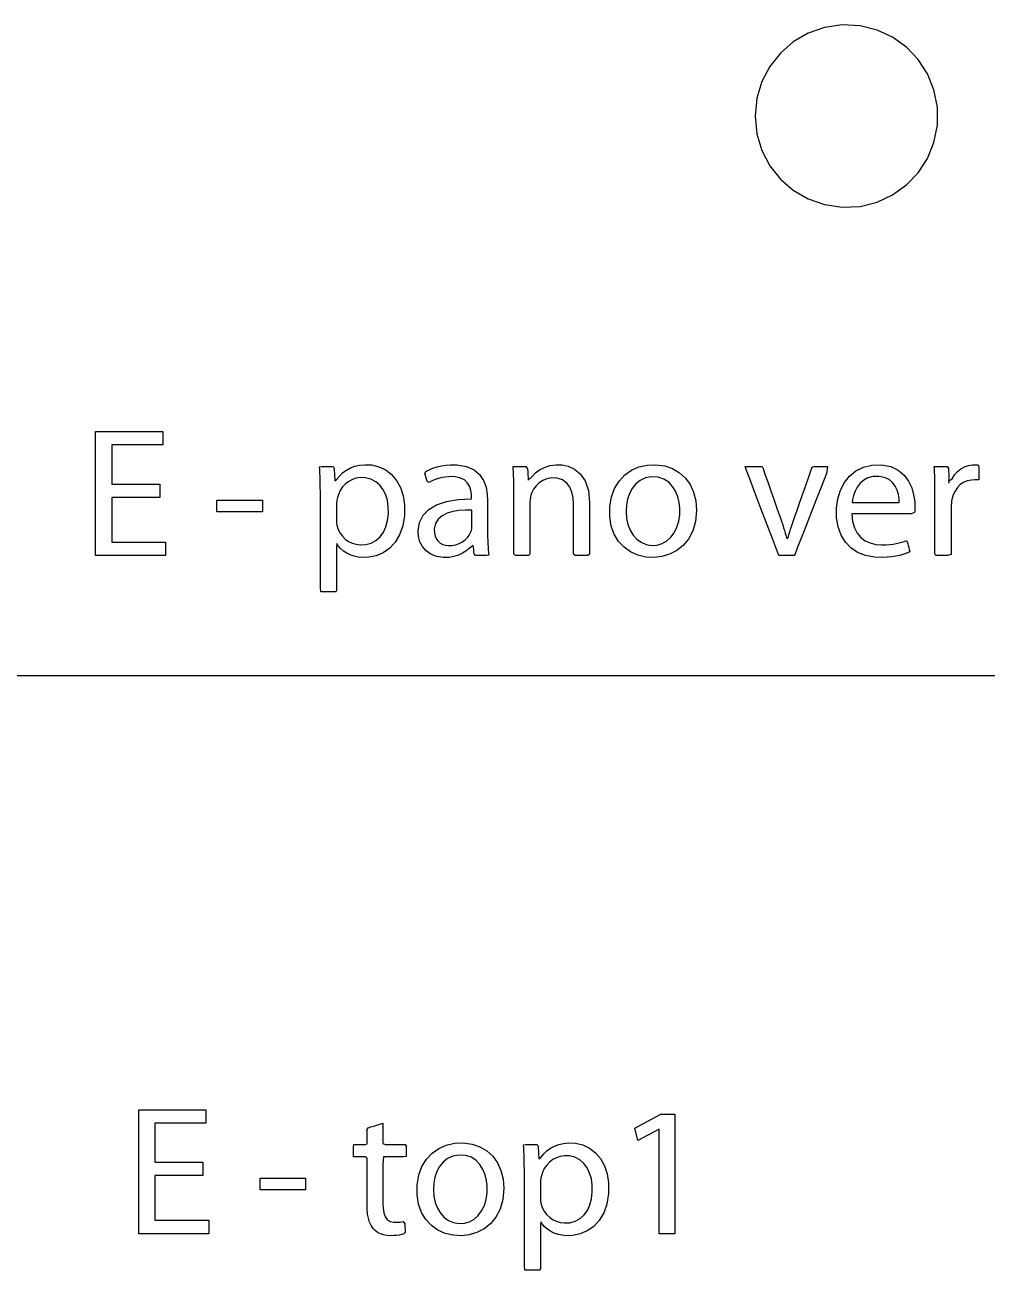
# Model space of a CAD drawing. Header units: metres. Extents: x 1885 to 2636, y 491 to 906.
# Drawn here: x 2104.14 to 2118.89, y 697.95 to 717.05 of the extents above; entities that cross this region are included whole.
import ezdxf

# ---------------------------------------------------------------- set-up
doc = ezdxf.new("R2010")
doc.units = ezdxf.units.M

msp = doc.modelspace()

# ---------------------------------------------------------------- linework, layer by layer
at = {"layer": 'COMPONENT1'}
for p, q in [((2116.146, 716.918), (2115.92, 716.786)), ((2116.397, 717.006), (2116.146, 716.918)), ((2116.667, 717.046), (2116.397, 717.006)), ((2116.943, 717.033), (2116.667, 717.046)), ((2117.204, 716.968), (2116.943, 717.033)), ((2117.443, 716.857), (2117.204, 716.968)), ((2115.92, 716.786), (2115.724, 716.615)), ((2117.655, 716.705), (2117.443, 716.857)), ((2117.835, 716.516), (2117.655, 716.705)), ((2115.724, 716.615), (2115.562, 716.41)), ((2117.977, 716.297), (2117.835, 716.516)), ((2115.562, 716.41), (2115.44, 716.178)), ((2115.44, 716.178), (2115.363, 715.922)), ((2118.077, 716.052), (2117.977, 716.297)), ((2115.363, 715.922), (2115.337, 715.648)), ((2118.13, 715.787), (2118.077, 716.052)), ((2118.13, 715.509), (2118.13, 715.787)), ((2115.337, 715.648), (2115.363, 715.374)), ((2115.363, 715.374), (2115.44, 715.119)), ((2118.077, 715.244), (2118.13, 715.509)), ((2117.977, 714.999), (2118.077, 715.244)), ((2115.44, 715.119), (2115.562, 714.886)), ((2117.835, 714.78), (2117.977, 714.999)), ((2115.562, 714.886), (2115.724, 714.682)), ((2117.655, 714.592), (2117.835, 714.78)), ((2115.724, 714.682), (2115.92, 714.511)), ((2117.443, 714.439), (2117.655, 714.592)), ((2115.92, 714.511), (2116.146, 714.378)), ((2117.204, 714.328), (2117.443, 714.439)), ((2116.146, 714.378), (2116.397, 714.29)), ((2116.397, 714.29), (2116.667, 714.25)), ((2116.667, 714.25), (2116.943, 714.263)), ((2116.943, 714.263), (2117.204, 714.328)), ((2128.837, 707.062), (2102.737, 707.062))]:
    msp.add_line(p, q, dxfattribs=at)
at = {"layer": 'COMPONENT14'}
for p, q in [((2105.223, 708.909), (2105.223, 710.81)), ((2105.223, 710.81), (2106.253, 710.81)), ((2106.253, 710.81), (2106.253, 710.604)), ((2106.253, 710.604), (2105.472, 710.604)), ((2105.472, 710.604), (2105.472, 710.003)), ((2108.658, 710.27), (2108.689, 710.274)), ((2108.66, 710.221), (2108.658, 710.27)), ((2108.662, 710.171), (2108.66, 710.221)), ((2108.689, 710.274), (2108.723, 710.274)), ((2108.723, 710.274), (2108.763, 710.274)), ((2108.763, 710.274), (2108.803, 710.274)), ((2108.803, 710.274), (2108.839, 710.274)), ((2108.839, 710.274), (2108.865, 710.274)), ((2108.865, 710.274), (2108.88, 710.243)), ((2108.88, 710.243), (2108.882, 710.208)), ((2108.882, 710.208), (2108.884, 710.166)), ((2109.016, 710.18), (2109.072, 710.22)), ((2109.072, 710.22), (2109.132, 710.252)), ((2109.132, 710.252), (2109.199, 710.277)), ((2109.199, 710.277), (2109.271, 710.293)), ((2109.271, 710.293), (2109.349, 710.301)), ((2109.349, 710.301), (2109.453, 710.298)), ((2109.453, 710.298), (2109.567, 710.271)), ((2109.567, 710.271), (2109.671, 710.221)), ((2109.671, 710.221), (2109.761, 710.15)), ((2110.271, 710.163), (2110.285, 710.196)), ((2110.285, 710.196), (2110.337, 710.223)), ((2110.337, 710.223), (2110.395, 710.247)), ((2110.395, 710.247), (2110.458, 710.267)), ((2110.458, 710.267), (2110.524, 710.283)), ((2110.524, 710.283), (2110.593, 710.294)), ((2110.593, 710.294), (2110.664, 710.301)), ((2110.664, 710.301), (2110.764, 710.301)), ((2110.764, 710.301), (2110.911, 710.276)), ((2110.911, 710.276), (2111.026, 710.224)), ((2111.026, 710.224), (2111.111, 710.15)), ((2111.626, 710.24), (2111.626, 710.274)), ((2111.626, 710.274), (2111.686, 710.274)), ((2111.629, 710.189), (2111.626, 710.24)), ((2111.632, 710.136), (2111.629, 710.189)), ((2111.686, 710.274), (2111.734, 710.274)), ((2111.734, 710.274), (2111.782, 710.274)), ((2111.782, 710.274), (2111.821, 710.274)), ((2111.821, 710.274), (2111.846, 710.239)), ((2111.846, 710.239), (2111.849, 710.194)), ((2111.849, 710.194), (2111.852, 710.144)), ((2111.967, 710.176), (2112.03, 710.223)), ((2112.03, 710.223), (2112.104, 710.261)), ((2112.104, 710.261), (2112.188, 710.288)), ((2112.188, 710.288), (2112.282, 710.301)), ((2112.282, 710.301), (2112.374, 710.298)), ((2112.374, 710.298), (2112.47, 710.277)), ((2112.47, 710.277), (2112.566, 710.232)), ((2112.566, 710.232), (2112.655, 710.159)), ((2113.335, 710.144), (2113.437, 710.216)), ((2113.437, 710.216), (2113.553, 710.267)), ((2113.553, 710.267), (2113.679, 710.295)), ((2113.679, 710.295), (2113.815, 710.301)), ((2113.815, 710.301), (2113.949, 710.283)), ((2113.949, 710.283), (2114.069, 710.242)), ((2114.069, 710.242), (2114.176, 710.179)), ((2115.198, 710.227), (2115.18, 710.274)), ((2115.18, 710.274), (2115.224, 710.274)), ((2115.252, 710.084), (2115.198, 710.227)), ((2115.224, 710.274), (2115.267, 710.274)), ((2115.267, 710.274), (2115.315, 710.274)), ((2115.315, 710.274), (2115.363, 710.274)), ((2115.363, 710.274), (2115.405, 710.274)), ((2115.405, 710.274), (2115.445, 710.274)), ((2115.445, 710.274), (2115.456, 710.242)), ((2115.456, 710.242), (2115.486, 710.157)), ((2116.152, 710.1), (2116.188, 710.205)), ((2116.188, 710.205), (2116.209, 710.265)), ((2116.209, 710.265), (2116.236, 710.274)), ((2116.236, 710.274), (2116.271, 710.274)), ((2116.271, 710.274), (2116.316, 710.274)), ((2116.316, 710.274), (2116.364, 710.274)), ((2116.364, 710.274), (2116.409, 710.274)), ((2116.409, 710.274), (2116.445, 710.274)), ((2116.445, 710.274), (2116.429, 710.166)), ((2116.784, 710.126), (2116.881, 710.206)), ((2116.881, 710.206), (2116.995, 710.263)), ((2116.995, 710.263), (2117.125, 710.296)), ((2117.125, 710.296), (2117.274, 710.3)), ((2117.274, 710.3), (2117.415, 710.273)), ((2117.415, 710.273), (2117.53, 710.218)), ((2117.53, 710.218), (2117.619, 710.141)), ((2118.083, 710.239), (2118.082, 710.274)), ((2118.082, 710.274), (2118.128, 710.274)), ((2118.086, 710.188), (2118.083, 710.239)), ((2118.088, 710.136), (2118.086, 710.188)), ((2118.128, 710.274), (2118.167, 710.274)), ((2118.167, 710.274), (2118.209, 710.274)), ((2118.209, 710.274), (2118.249, 710.274)), ((2118.249, 710.274), (2118.28, 710.274)), ((2118.28, 710.274), (2118.3, 710.243)), ((2118.3, 710.243), (2118.301, 710.201)), ((2118.301, 710.201), (2118.303, 710.151)), ((2118.393, 710.144), (2118.438, 710.195)), ((2118.438, 710.195), (2118.49, 710.236)), ((2118.49, 710.236), (2118.546, 710.268)), ((2118.546, 710.268), (2118.606, 710.29)), ((2118.606, 710.29), (2118.669, 710.301)), ((2118.669, 710.301), (2118.704, 710.302)), ((2118.704, 710.302), (2118.731, 710.3)), ((2118.731, 710.3), (2118.756, 710.297)), ((2118.756, 710.297), (2118.766, 710.262)), ((2118.766, 710.262), (2118.766, 710.224)), ((2118.766, 710.224), (2118.766, 710.179)), ((2105.472, 710.003), (2106.208, 710.003)), ((2106.208, 710.003), (2106.208, 709.8)), ((2108.664, 710.119), (2108.662, 710.171)), ((2108.666, 710.066), (2108.664, 710.119)), ((2108.667, 710.01), (2108.666, 710.066)), ((2108.668, 709.952), (2108.667, 710.01)), ((2108.884, 710.166), (2108.887, 710.123)), ((2108.887, 710.123), (2108.889, 710.084)), ((2108.889, 710.084), (2108.891, 710.055)), ((2108.891, 710.055), (2108.923, 710.079)), ((2108.923, 710.079), (2108.967, 710.133)), ((2108.967, 710.133), (2109.016, 710.18)), ((2109.055, 710.007), (2109.011, 709.962)), ((2109.105, 710.045), (2109.055, 710.007)), ((2109.16, 710.074), (2109.105, 710.045)), ((2109.219, 710.094), (2109.16, 710.074)), ((2109.28, 710.103), (2109.219, 710.094)), ((2109.36, 710.101), (2109.28, 710.103)), ((2109.445, 710.08), (2109.36, 710.101)), ((2109.519, 710.041), (2109.445, 710.08)), ((2109.581, 709.986), (2109.519, 710.041)), ((2109.761, 710.15), (2109.837, 710.059)), ((2109.837, 710.059), (2109.897, 709.951)), ((2110.28, 710.134), (2110.271, 710.163)), ((2110.292, 710.1), (2110.28, 710.134)), ((2110.303, 710.066), (2110.292, 710.1)), ((2110.313, 710.038), (2110.303, 710.066)), ((2110.338, 710.028), (2110.313, 710.038)), ((2110.382, 710.053), (2110.338, 710.028)), ((2110.429, 710.073), (2110.382, 710.053)), ((2110.479, 710.09), (2110.429, 710.073)), ((2110.531, 710.103), (2110.479, 710.09)), ((2110.585, 710.112), (2110.531, 710.103)), ((2110.639, 710.117), (2110.585, 710.112)), ((2110.711, 710.118), (2110.639, 710.117)), ((2110.806, 710.102), (2110.711, 710.118)), ((2110.877, 710.067), (2110.806, 710.102)), ((2110.927, 710.02), (2110.877, 710.067)), ((2110.96, 709.964), (2110.927, 710.02)), ((2111.111, 710.15), (2111.171, 710.059)), ((2111.171, 710.059), (2111.21, 709.955)), ((2111.633, 710.082), (2111.632, 710.136)), ((2111.634, 710.026), (2111.633, 710.082)), ((2111.635, 709.967), (2111.634, 710.026)), ((2111.852, 710.144), (2111.855, 710.097)), ((2111.855, 710.097), (2111.857, 710.062)), ((2111.857, 710.062), (2111.915, 710.123)), ((2111.915, 710.123), (2111.967, 710.176)), ((2112.023, 710.024), (2111.976, 709.978)), ((2112.079, 710.06), (2112.023, 710.024)), ((2112.141, 710.086), (2112.079, 710.06)), ((2112.209, 710.098), (2112.141, 710.086)), ((2112.299, 710.093), (2112.209, 710.098)), ((2112.381, 710.067), (2112.299, 710.093)), ((2112.446, 710.02), (2112.381, 710.067)), ((2112.493, 709.957), (2112.446, 710.02)), ((2112.655, 710.159), (2112.729, 710.053)), ((2112.729, 710.053), (2112.779, 709.908)), ((2113.18, 709.939), (2113.248, 710.051)), ((2113.248, 710.051), (2113.335, 710.144)), ((2113.505, 710.007), (2113.45, 709.939)), ((2113.572, 710.061), (2113.505, 710.007)), ((2113.653, 710.098), (2113.572, 710.061)), ((2113.748, 710.115), (2113.653, 710.098)), ((2113.85, 710.109), (2113.748, 710.115)), ((2113.937, 710.08), (2113.85, 710.109)), ((2114.011, 710.032), (2113.937, 710.08)), ((2114.07, 709.968), (2114.011, 710.032)), ((2114.176, 710.179), (2114.266, 710.096)), ((2114.266, 710.096), (2114.338, 709.996)), ((2115.332, 709.874), (2115.252, 710.084)), ((2115.486, 710.157), (2115.528, 710.037)), ((2115.528, 710.037), (2115.577, 709.899)), ((2116.107, 709.969), (2116.152, 710.1)), ((2116.429, 710.166), (2116.359, 709.985)), ((2116.643, 709.91), (2116.704, 710.027)), ((2116.704, 710.027), (2116.784, 710.126)), ((2116.945, 710.016), (2116.901, 709.959)), ((2117, 710.063), (2116.945, 710.016)), ((2117.065, 710.099), (2117, 710.063)), ((2117.142, 710.12), (2117.065, 710.099)), ((2117.233, 710.123), (2117.142, 710.12)), ((2117.319, 710.107), (2117.233, 710.123)), ((2117.388, 710.074), (2117.319, 710.107)), ((2117.443, 710.028), (2117.388, 710.074)), ((2117.484, 709.972), (2117.443, 710.028)), ((2117.619, 710.141), (2117.687, 710.049)), ((2117.687, 710.049), (2117.735, 709.947)), ((2118.09, 710.082), (2118.088, 710.136)), ((2118.091, 710.026), (2118.09, 710.082)), ((2118.092, 709.969), (2118.091, 710.026)), ((2118.303, 710.151), (2118.306, 710.098)), ((2118.306, 710.098), (2118.307, 710.052)), ((2118.307, 710.052), (2118.354, 710.086)), ((2118.309, 710.017), (2118.307, 710.052)), ((2118.354, 710.086), (2118.393, 710.144)), ((2118.531, 710.03), (2118.48, 709.996)), ((2118.588, 710.054), (2118.531, 710.03)), ((2118.651, 710.066), (2118.588, 710.054)), ((2118.701, 710.068), (2118.651, 710.066)), ((2118.735, 710.067), (2118.701, 710.068)), ((2118.766, 710.07), (2118.735, 710.067)), ((2118.766, 710.179), (2118.766, 710.135)), ((2118.766, 710.135), (2118.766, 710.096)), ((2118.766, 710.096), (2118.766, 710.07)), ((2108.669, 709.891), (2108.668, 709.952)), ((2108.669, 709.828), (2108.669, 709.891)), ((2108.669, 709.766), (2108.669, 709.828)), ((2108.946, 709.847), (2108.931, 709.796)), ((2108.974, 709.908), (2108.946, 709.847)), ((2109.011, 709.962), (2108.974, 709.908)), ((2109.632, 709.918), (2109.581, 709.986)), ((2109.671, 709.839), (2109.632, 709.918)), ((2109.697, 709.751), (2109.671, 709.839)), ((2109.897, 709.951), (2109.939, 709.826)), ((2109.939, 709.826), (2109.961, 709.686)), ((2110.978, 709.905), (2110.96, 709.964)), ((2110.987, 709.849), (2110.978, 709.905)), ((2110.988, 709.804), (2110.987, 709.849)), ((2111.21, 709.955), (2111.229, 709.844)), ((2111.229, 709.844), (2111.234, 709.746)), ((2111.635, 709.904), (2111.635, 709.967)), ((2111.635, 709.844), (2111.635, 709.904)), ((2111.635, 709.689), (2111.635, 709.844)), ((2111.897, 709.835), (2111.889, 709.803)), ((2111.908, 709.865), (2111.897, 709.835)), ((2111.937, 709.924), (2111.908, 709.865)), ((2111.976, 709.978), (2111.937, 709.924)), ((2112.525, 709.88), (2112.493, 709.957)), ((2112.543, 709.791), (2112.525, 709.88)), ((2112.779, 709.908), (2112.797, 709.721)), ((2113.106, 709.66), (2113.131, 709.809)), ((2113.131, 709.809), (2113.18, 709.939)), ((2113.409, 709.86), (2113.38, 709.773)), ((2113.45, 709.939), (2113.409, 709.86)), ((2114.116, 709.894), (2114.07, 709.968)), ((2114.15, 709.811), (2114.116, 709.894)), ((2114.171, 709.724), (2114.15, 709.811)), ((2114.338, 709.996), (2114.392, 709.879)), ((2114.392, 709.879), (2114.426, 709.747)), ((2115.425, 709.629), (2115.332, 709.874)), ((2115.577, 709.899), (2115.625, 709.76)), ((2116.012, 709.695), (2116.058, 709.828)), ((2116.058, 709.828), (2116.107, 709.969)), ((2116.359, 709.985), (2116.268, 709.754)), ((2116.602, 709.779), (2116.643, 709.91)), ((2116.842, 709.831), (2116.826, 709.766)), ((2116.867, 709.897), (2116.842, 709.831)), ((2116.901, 709.959), (2116.867, 709.897)), ((2117.513, 709.911), (2117.484, 709.972)), ((2117.532, 709.846), (2117.513, 709.911)), ((2117.542, 709.783), (2117.532, 709.846)), ((2117.735, 709.947), (2117.765, 709.841)), ((2117.765, 709.841), (2117.781, 709.737)), ((2118.092, 709.909), (2118.092, 709.969)), ((2118.092, 709.848), (2118.092, 709.909)), ((2118.092, 709.804), (2118.092, 709.848)), ((2118.372, 709.837), (2118.352, 709.768)), ((2118.4, 709.898), (2118.372, 709.837)), ((2118.437, 709.951), (2118.4, 709.898)), ((2118.48, 709.996), (2118.437, 709.951)), ((2106.208, 709.8), (2105.472, 709.8)), ((2105.472, 709.8), (2105.472, 709.115)), ((2107.083, 709.58), (2107.083, 709.76)), ((2107.083, 709.76), (2107.78, 709.76)), ((2107.78, 709.76), (2107.78, 709.58)), ((2108.669, 709.601), (2108.669, 709.766)), ((2108.916, 709.723), (2108.915, 709.689)), ((2108.915, 709.689), (2108.915, 709.661)), ((2108.915, 709.661), (2108.915, 709.623)), ((2108.915, 709.623), (2108.915, 709.58)), ((2108.922, 709.76), (2108.916, 709.723)), ((2108.931, 709.796), (2108.922, 709.76)), ((2109.711, 709.656), (2109.697, 709.751)), ((2109.712, 709.551), (2109.711, 709.656)), ((2109.961, 709.686), (2109.96, 709.523)), ((2110.245, 709.525), (2110.333, 709.615)), ((2110.333, 709.615), (2110.452, 709.686)), ((2110.452, 709.686), (2110.602, 709.737)), ((2110.602, 709.737), (2110.781, 709.768)), ((2110.781, 709.768), (2110.988, 709.777)), ((2110.988, 709.777), (2110.988, 709.804)), ((2111.234, 709.746), (2111.234, 709.711)), ((2111.234, 709.711), (2111.234, 709.636)), ((2111.234, 709.636), (2111.234, 709.537)), ((2111.635, 709.481), (2111.635, 709.689)), ((2111.885, 709.767), (2111.883, 709.729)), ((2111.883, 709.729), (2111.883, 709.68)), ((2111.883, 709.68), (2111.883, 709.552)), ((2111.889, 709.803), (2111.885, 709.767)), ((2112.549, 709.695), (2112.543, 709.791)), ((2112.549, 709.648), (2112.549, 709.695)), ((2112.549, 709.525), (2112.549, 709.648)), ((2112.797, 709.721), (2112.797, 709.672)), ((2112.797, 709.672), (2112.797, 709.545)), ((2113.106, 709.503), (2113.106, 709.66)), ((2113.362, 709.682), (2113.357, 709.588)), ((2113.38, 709.773), (2113.362, 709.682)), ((2114.182, 709.637), (2114.171, 709.724)), ((2114.181, 709.539), (2114.182, 709.637)), ((2114.426, 709.747), (2114.437, 709.602)), ((2115.52, 709.379), (2115.425, 709.629)), ((2115.625, 709.76), (2115.668, 709.637)), ((2115.668, 709.637), (2115.7, 709.548)), ((2115.974, 709.587), (2116.012, 709.695)), ((2116.268, 709.754), (2116.169, 709.503)), ((2116.582, 709.635), (2116.602, 709.779)), ((2116.583, 709.486), (2116.582, 709.635)), ((2116.826, 709.766), (2116.823, 709.724)), ((2116.823, 709.724), (2116.869, 709.724)), ((2116.869, 709.724), (2116.958, 709.724)), ((2116.958, 709.724), (2117.075, 709.724)), ((2117.075, 709.724), (2117.204, 709.724)), ((2117.204, 709.724), (2117.33, 709.724)), ((2117.33, 709.724), (2117.439, 709.724)), ((2117.439, 709.724), (2117.516, 709.724)), ((2117.516, 709.724), (2117.544, 709.724)), ((2117.544, 709.724), (2117.542, 709.783)), ((2117.781, 709.737), (2117.784, 709.657)), ((2117.783, 709.623), (2117.782, 709.593)), ((2117.784, 709.657), (2117.783, 709.623)), ((2118.092, 709.69), (2118.092, 709.804)), ((2118.092, 709.531), (2118.092, 709.69)), ((2118.341, 709.65), (2118.34, 709.597)), ((2118.342, 709.682), (2118.341, 709.65)), ((2118.344, 709.713), (2118.342, 709.682)), ((2118.347, 709.741), (2118.344, 709.713)), ((2118.352, 709.768), (2118.347, 709.741)), ((2107.78, 709.58), (2107.083, 709.58)), ((2108.669, 709.368), (2108.669, 709.601)), ((2108.915, 709.58), (2108.915, 709.537)), ((2108.915, 709.537), (2108.915, 709.5)), ((2108.915, 709.5), (2108.915, 709.464)), ((2108.915, 709.464), (2108.915, 709.438)), ((2108.915, 709.438), (2108.917, 709.412)), ((2109.673, 709.349), (2109.699, 709.445)), ((2109.699, 709.445), (2109.712, 709.551)), ((2109.96, 709.523), (2109.934, 709.363)), ((2110.19, 709.416), (2110.245, 709.525)), ((2110.476, 709.467), (2110.435, 709.401)), ((2110.536, 709.519), (2110.476, 709.467)), ((2110.612, 709.556), (2110.536, 709.519)), ((2110.699, 709.582), (2110.612, 709.556)), ((2110.794, 709.597), (2110.699, 709.582)), ((2110.894, 709.605), (2110.794, 709.597)), ((2110.994, 709.605), (2110.894, 709.605)), ((2110.994, 709.57), (2110.994, 709.605)), ((2110.994, 709.533), (2110.994, 709.57)), ((2110.994, 709.491), (2110.994, 709.533)), ((2110.994, 709.448), (2110.994, 709.491)), ((2110.994, 709.41), (2110.994, 709.448)), ((2111.234, 709.537), (2111.234, 709.43)), ((2111.234, 709.43), (2111.234, 709.333)), ((2111.635, 709.259), (2111.635, 709.481)), ((2111.883, 709.552), (2111.883, 709.38)), ((2112.549, 709.361), (2112.549, 709.525)), ((2112.797, 709.545), (2112.797, 709.375)), ((2113.13, 709.361), (2113.106, 709.503)), ((2113.357, 709.588), (2113.364, 709.483)), ((2113.364, 709.483), (2113.385, 709.386)), ((2114.137, 709.342), (2114.166, 709.436)), ((2114.166, 709.436), (2114.181, 709.539)), ((2114.422, 709.431), (2114.38, 709.285)), ((2114.437, 709.602), (2114.422, 709.431)), ((2115.7, 709.548), (2115.713, 709.51)), ((2115.713, 709.51), (2115.728, 709.467)), ((2115.728, 709.467), (2115.743, 709.422)), ((2115.909, 709.4), (2115.924, 709.445)), ((2115.924, 709.445), (2115.941, 709.491)), ((2115.941, 709.491), (2115.951, 709.521)), ((2115.951, 709.521), (2115.974, 709.587)), ((2116.169, 709.503), (2116.075, 709.262)), ((2116.607, 709.347), (2116.583, 709.486)), ((2116.817, 709.546), (2116.828, 709.431)), ((2116.857, 709.546), (2116.817, 709.546)), ((2116.828, 709.431), (2116.856, 709.333)), ((2116.963, 709.546), (2116.857, 709.546)), ((2117.113, 709.546), (2116.963, 709.546)), ((2117.286, 709.546), (2117.113, 709.546)), ((2117.461, 709.546), (2117.286, 709.546)), ((2117.615, 709.546), (2117.461, 709.546)), ((2117.727, 709.546), (2117.615, 709.546)), ((2117.779, 709.567), (2117.727, 709.546)), ((2117.782, 709.593), (2117.779, 709.567)), ((2118.092, 709.35), (2118.092, 709.531)), ((2118.34, 709.597), (2118.34, 709.506)), ((2118.34, 709.506), (2118.34, 709.38)), ((2108.669, 709.1), (2108.669, 709.368)), ((2108.917, 709.412), (2108.923, 709.376)), ((2108.923, 709.376), (2108.943, 709.31)), ((2108.943, 709.31), (2108.972, 709.254)), ((2108.972, 709.254), (2109.009, 709.204)), ((2109.584, 709.195), (2109.635, 709.265)), ((2109.635, 709.265), (2109.673, 709.349)), ((2109.934, 709.363), (2109.885, 709.227)), ((2110.168, 709.289), (2110.19, 709.416)), ((2110.174, 709.199), (2110.168, 709.289)), ((2110.435, 709.401), (2110.416, 709.317)), ((2110.416, 709.317), (2110.419, 709.252)), ((2110.419, 709.252), (2110.43, 709.203)), ((2110.951, 709.223), (2110.973, 709.264)), ((2110.973, 709.264), (2110.984, 709.293)), ((2110.984, 709.293), (2110.991, 709.324)), ((2110.991, 709.324), (2110.994, 709.353)), ((2110.994, 709.382), (2110.994, 709.41)), ((2110.994, 709.353), (2110.994, 709.382)), ((2111.234, 709.333), (2111.234, 709.263)), ((2111.234, 709.263), (2111.234, 709.236)), ((2111.234, 709.236), (2111.234, 709.186)), ((2111.635, 709.064), (2111.635, 709.259)), ((2111.883, 709.38), (2111.883, 709.197)), ((2112.549, 709.185), (2112.549, 709.361)), ((2112.797, 709.375), (2112.797, 709.194)), ((2113.176, 709.235), (2113.13, 709.361)), ((2113.242, 709.126), (2113.176, 709.235)), ((2113.385, 709.386), (2113.419, 709.298)), ((2113.419, 709.298), (2113.465, 709.222)), ((2114.044, 709.189), (2114.096, 709.259)), ((2114.096, 709.259), (2114.137, 709.342)), ((2114.38, 709.285), (2114.315, 709.162)), ((2115.605, 709.156), (2115.52, 709.379)), ((2115.743, 709.422), (2115.758, 709.378)), ((2115.758, 709.378), (2115.772, 709.334)), ((2115.772, 709.334), (2115.786, 709.291)), ((2115.786, 709.291), (2115.798, 709.249)), ((2115.798, 709.249), (2115.81, 709.207)), ((2115.852, 709.228), (2115.865, 709.27)), ((2115.865, 709.27), (2115.879, 709.313)), ((2115.879, 709.313), (2115.894, 709.356)), ((2115.894, 709.356), (2115.909, 709.4)), ((2116.075, 709.262), (2115.997, 709.064)), ((2116.652, 709.223), (2116.607, 709.347)), ((2116.856, 709.333), (2116.899, 709.252)), ((2116.899, 709.252), (2116.955, 709.186)), ((2118.092, 709.173), (2118.092, 709.35)), ((2118.34, 709.38), (2118.34, 709.24)), ((2118.34, 709.24), (2118.34, 709.104)), ((2105.472, 709.115), (2106.295, 709.115)), ((2106.295, 709.115), (2106.295, 708.909)), ((2108.669, 708.831), (2108.669, 709.1)), ((2108.92, 709.092), (2108.915, 709.044)), ((2108.915, 709.044), (2108.915, 708.951)), ((2108.942, 709.059), (2108.92, 709.092)), ((2108.98, 709.015), (2108.942, 709.059)), ((2109.009, 709.204), (2109.052, 709.161)), ((2109.052, 709.161), (2109.102, 709.126)), ((2109.102, 709.126), (2109.157, 709.099)), ((2109.157, 709.099), (2109.216, 709.081)), ((2109.216, 709.081), (2109.28, 709.073)), ((2109.28, 709.073), (2109.365, 709.077)), ((2109.365, 709.077), (2109.449, 709.1)), ((2109.449, 709.1), (2109.522, 709.139)), ((2109.522, 709.139), (2109.584, 709.195)), ((2109.817, 709.112), (2109.732, 709.021)), ((2109.885, 709.227), (2109.817, 709.112)), ((2110.196, 709.12), (2110.174, 709.199)), ((2110.235, 709.046), (2110.196, 709.12)), ((2110.29, 708.982), (2110.235, 709.046)), ((2110.43, 709.203), (2110.45, 709.161)), ((2110.45, 709.161), (2110.476, 709.127)), ((2110.476, 709.127), (2110.508, 709.1)), ((2110.508, 709.1), (2110.545, 709.08)), ((2110.545, 709.08), (2110.586, 709.067)), ((2110.586, 709.067), (2110.629, 709.061)), ((2110.629, 709.061), (2110.686, 709.063)), ((2110.686, 709.063), (2110.745, 709.073)), ((2110.745, 709.073), (2110.799, 709.091)), ((2110.799, 709.091), (2110.847, 709.117)), ((2110.847, 709.117), (2110.888, 709.148)), ((2110.888, 709.148), (2110.923, 709.184)), ((2110.923, 709.184), (2110.951, 709.223)), ((2111.013, 709.063), (2110.949, 709.018)), ((2111.016, 709.034), (2111.013, 709.063)), ((2111.234, 709.186), (2111.235, 709.137)), ((2111.235, 709.137), (2111.237, 709.089)), ((2111.237, 709.089), (2111.24, 709.043)), ((2111.24, 709.043), (2111.243, 708.998)), ((2111.635, 708.936), (2111.635, 709.064)), ((2111.883, 709.197), (2111.883, 709.037)), ((2112.549, 709.031), (2112.549, 709.185)), ((2112.797, 709.194), (2112.797, 709.035)), ((2113.326, 709.035), (2113.242, 709.126)), ((2113.465, 709.222), (2113.522, 709.159)), ((2113.522, 709.159), (2113.588, 709.111)), ((2113.588, 709.111), (2113.664, 709.079)), ((2113.664, 709.079), (2113.747, 709.064)), ((2113.747, 709.064), (2113.832, 709.069)), ((2113.832, 709.069), (2113.91, 709.092)), ((2113.91, 709.092), (2113.981, 709.133)), ((2113.981, 709.133), (2114.044, 709.189)), ((2114.231, 709.062), (2114.133, 708.984)), ((2114.315, 709.162), (2114.231, 709.062)), ((2115.668, 708.99), (2115.605, 709.156)), ((2115.81, 709.207), (2115.821, 709.165)), ((2115.821, 709.165), (2115.84, 709.186)), ((2115.84, 709.186), (2115.852, 709.228)), ((2115.997, 709.064), (2115.947, 708.937)), ((2116.718, 709.116), (2116.652, 709.223)), ((2116.803, 709.026), (2116.718, 709.116)), ((2116.955, 709.186), (2117.023, 709.136)), ((2117.023, 709.136), (2117.1, 709.101)), ((2117.1, 709.101), (2117.184, 709.08)), ((2117.184, 709.08), (2117.275, 709.072)), ((2117.275, 709.072), (2117.341, 709.073)), ((2117.341, 709.073), (2117.399, 709.077)), ((2117.399, 709.077), (2117.451, 709.083)), ((2117.451, 709.083), (2117.499, 709.091)), ((2117.499, 709.091), (2117.543, 709.101)), ((2117.543, 709.101), (2117.583, 709.113)), ((2117.583, 709.113), (2117.621, 709.126)), ((2117.621, 709.126), (2117.655, 709.14)), ((2117.655, 709.14), (2117.675, 709.095)), ((2117.675, 709.095), (2117.683, 709.063)), ((2117.683, 709.063), (2117.691, 709.03)), ((2118.092, 709.025), (2118.092, 709.173)), ((2118.34, 709.104), (2118.34, 708.991)), ((2106.295, 708.909), (2105.223, 708.909)), ((2108.915, 708.951), (2108.915, 708.828)), ((2109.024, 708.977), (2108.98, 709.015)), ((2109.074, 708.945), (2109.024, 708.977)), ((2109.128, 708.918), (2109.074, 708.945)), ((2109.186, 708.898), (2109.128, 708.918)), ((2109.248, 708.885), (2109.186, 708.898)), ((2109.313, 708.878), (2109.248, 708.885)), ((2109.41, 708.881), (2109.313, 708.878)), ((2109.525, 708.905), (2109.41, 708.881)), ((2109.633, 708.952), (2109.525, 708.905)), ((2109.732, 709.021), (2109.633, 708.952)), ((2110.362, 708.931), (2110.29, 708.982)), ((2110.449, 708.895), (2110.362, 708.931)), ((2110.553, 708.878), (2110.449, 708.895)), ((2110.642, 708.88), (2110.553, 708.878)), ((2110.717, 708.893), (2110.642, 708.88)), ((2110.785, 708.914), (2110.717, 708.893)), ((2110.847, 708.943), (2110.785, 708.914)), ((2110.901, 708.978), (2110.847, 708.943)), ((2110.949, 709.018), (2110.901, 708.978)), ((2111.02, 709), (2111.016, 709.034)), ((2111.024, 708.964), (2111.02, 709)), ((2111.028, 708.933), (2111.024, 708.964)), ((2111.05, 708.909), (2111.028, 708.933)), ((2111.085, 708.909), (2111.05, 708.909)), ((2111.129, 708.909), (2111.085, 708.909)), ((2111.175, 708.909), (2111.129, 708.909)), ((2111.216, 708.909), (2111.175, 708.909)), ((2111.253, 708.914), (2111.216, 708.909)), ((2111.243, 708.998), (2111.248, 708.955)), ((2111.248, 708.955), (2111.253, 708.914)), ((2111.661, 708.909), (2111.635, 708.936)), ((2111.705, 708.909), (2111.661, 708.909)), ((2111.759, 708.909), (2111.705, 708.909)), ((2111.813, 708.909), (2111.759, 708.909)), ((2111.858, 708.909), (2111.813, 708.909)), ((2111.883, 708.931), (2111.858, 708.909)), ((2111.883, 709.037), (2111.883, 708.931)), ((2112.549, 708.931), (2112.549, 709.031)), ((2112.575, 708.909), (2112.549, 708.931)), ((2112.619, 708.909), (2112.575, 708.909)), ((2112.673, 708.909), (2112.619, 708.909)), ((2112.727, 708.909), (2112.673, 708.909)), ((2112.772, 708.909), (2112.727, 708.909)), ((2112.797, 708.931), (2112.772, 708.909)), ((2112.797, 709.035), (2112.797, 708.931)), ((2113.425, 708.964), (2113.326, 709.035)), ((2113.536, 708.913), (2113.425, 708.964)), ((2113.659, 708.884), (2113.536, 708.913)), ((2113.787, 708.878), (2113.659, 708.884)), ((2113.906, 708.893), (2113.787, 708.878)), ((2114.023, 708.928), (2113.906, 708.893)), ((2114.133, 708.984), (2114.023, 708.928)), ((2115.698, 708.911), (2115.668, 708.99)), ((2115.729, 708.909), (2115.698, 708.911)), ((2115.764, 708.909), (2115.729, 708.909)), ((2115.806, 708.909), (2115.764, 708.909)), ((2115.85, 708.909), (2115.806, 708.909)), ((2115.889, 708.909), (2115.85, 708.909)), ((2115.935, 708.909), (2115.889, 708.909)), ((2115.947, 708.937), (2115.935, 708.909)), ((2116.907, 708.956), (2116.803, 709.026)), ((2117.029, 708.907), (2116.907, 708.956)), ((2117.167, 708.881), (2117.029, 708.907)), ((2117.286, 708.878), (2117.167, 708.881)), ((2117.361, 708.882), (2117.286, 708.878)), ((2117.43, 708.889), (2117.361, 708.882)), ((2117.493, 708.899), (2117.43, 708.889)), ((2117.55, 708.911), (2117.493, 708.899)), ((2117.601, 708.925), (2117.55, 708.911)), ((2117.646, 708.94), (2117.601, 708.925)), ((2117.708, 708.966), (2117.646, 708.94)), ((2117.691, 709.03), (2117.699, 709.001)), ((2117.699, 709.001), (2117.708, 708.966)), ((2118.092, 708.93), (2118.092, 709.025)), ((2118.111, 708.909), (2118.092, 708.93)), ((2118.146, 708.909), (2118.111, 708.909)), ((2118.19, 708.909), (2118.146, 708.909)), ((2118.239, 708.909), (2118.19, 708.909)), ((2118.284, 708.909), (2118.239, 708.909)), ((2118.34, 708.922), (2118.284, 708.909)), ((2118.34, 708.991), (2118.34, 708.922)), ((2108.669, 708.594), (2108.669, 708.831)), ((2108.915, 708.828), (2108.915, 708.692)), ((2108.915, 708.692), (2108.915, 708.56)), ((2108.669, 708.423), (2108.669, 708.594)), ((2108.915, 708.56), (2108.915, 708.447)), ((2108.678, 708.35), (2108.669, 708.423)), ((2108.704, 708.35), (2108.678, 708.35)), ((2108.742, 708.35), (2108.704, 708.35)), ((2108.786, 708.35), (2108.742, 708.35)), ((2108.831, 708.35), (2108.786, 708.35)), ((2108.871, 708.35), (2108.831, 708.35)), ((2108.901, 708.35), (2108.871, 708.35)), ((2108.915, 708.372), (2108.901, 708.35)), ((2108.915, 708.447), (2108.915, 708.372))]:
    msp.add_line(p, q, dxfattribs=at)
at = {"layer": 'COMPONENT2'}
for p, q in [((2105.885, 698.508), (2105.885, 700.409)), ((2105.885, 700.409), (2106.914, 700.409)), ((2106.914, 700.409), (2106.914, 700.204)), ((2113.49, 700.128), (2113.891, 700.342)), ((2113.891, 700.342), (2114.102, 700.342)), ((2114.102, 700.342), (2114.102, 698.508)), ((2106.914, 700.204), (2106.133, 700.204)), ((2106.133, 700.204), (2106.133, 699.603)), ((2109.387, 700.104), (2109.402, 700.132)), ((2109.387, 700.053), (2109.387, 700.104)), ((2109.402, 700.132), (2109.445, 700.145)), ((2109.445, 700.145), (2109.504, 700.163)), ((2109.504, 700.163), (2109.564, 700.181)), ((2109.564, 700.181), (2109.629, 700.201)), ((2109.629, 700.201), (2109.629, 700.113)), ((2109.629, 700.113), (2109.629, 700.032)), ((2113.538, 699.939), (2113.49, 700.128)), ((2113.863, 700.111), (2113.538, 699.939)), ((2113.863, 698.508), (2113.863, 700.111)), ((2109.363, 699.874), (2109.387, 699.885)), ((2109.387, 699.989), (2109.387, 700.053)), ((2109.387, 699.929), (2109.387, 699.989)), ((2109.387, 699.885), (2109.387, 699.929)), ((2109.629, 700.032), (2109.629, 699.953)), ((2109.629, 699.953), (2109.629, 699.894)), ((2109.629, 699.894), (2109.663, 699.874)), ((2110.599, 699.867), (2110.726, 699.895)), ((2110.726, 699.895), (2110.861, 699.901)), ((2110.861, 699.901), (2110.995, 699.883)), ((2110.995, 699.883), (2111.116, 699.842)), ((2112.26, 699.852), (2112.327, 699.877)), ((2112.327, 699.877), (2112.399, 699.893)), ((2112.399, 699.893), (2112.477, 699.901)), ((2112.477, 699.901), (2112.581, 699.898)), ((2112.581, 699.898), (2112.695, 699.871)), ((2109.175, 699.848), (2109.182, 699.874)), ((2109.175, 699.807), (2109.175, 699.848)), ((2109.175, 699.759), (2109.175, 699.807)), ((2109.175, 699.716), (2109.175, 699.759)), ((2109.179, 699.685), (2109.175, 699.716)), ((2109.208, 699.685), (2109.179, 699.685)), ((2109.182, 699.874), (2109.216, 699.874)), ((2109.256, 699.685), (2109.208, 699.685)), ((2109.216, 699.874), (2109.265, 699.874)), ((2109.309, 699.685), (2109.256, 699.685)), ((2109.265, 699.874), (2109.318, 699.874)), ((2109.356, 699.685), (2109.309, 699.685)), ((2109.318, 699.874), (2109.363, 699.874)), ((2109.387, 699.664), (2109.356, 699.685)), ((2109.638, 699.685), (2109.629, 699.57)), ((2109.689, 699.685), (2109.638, 699.685)), ((2109.663, 699.874), (2109.734, 699.874)), ((2109.77, 699.685), (2109.689, 699.685)), ((2109.734, 699.874), (2109.823, 699.874)), ((2109.86, 699.685), (2109.77, 699.685)), ((2109.823, 699.874), (2109.908, 699.874)), ((2109.937, 699.685), (2109.86, 699.685)), ((2109.908, 699.874), (2109.968, 699.874)), ((2109.985, 699.691), (2109.937, 699.685)), ((2109.968, 699.874), (2109.985, 699.852)), ((2109.985, 699.852), (2109.985, 699.813)), ((2109.985, 699.813), (2109.985, 699.765)), ((2109.985, 699.765), (2109.985, 699.721)), ((2109.985, 699.721), (2109.985, 699.691)), ((2110.294, 699.651), (2110.381, 699.744)), ((2110.381, 699.744), (2110.484, 699.816)), ((2110.484, 699.816), (2110.599, 699.867)), ((2110.699, 699.698), (2110.618, 699.661)), ((2110.794, 699.715), (2110.699, 699.698)), ((2110.896, 699.709), (2110.794, 699.715)), ((2110.984, 699.68), (2110.896, 699.709)), ((2111.116, 699.842), (2111.222, 699.779)), ((2111.222, 699.779), (2111.312, 699.696)), ((2111.312, 699.696), (2111.385, 699.596)), ((2111.786, 699.87), (2111.817, 699.874)), ((2111.788, 699.821), (2111.786, 699.87)), ((2111.79, 699.771), (2111.788, 699.821)), ((2111.792, 699.719), (2111.79, 699.771)), ((2111.793, 699.665), (2111.792, 699.719)), ((2111.817, 699.874), (2111.851, 699.874)), ((2111.851, 699.874), (2111.891, 699.874)), ((2111.891, 699.874), (2111.931, 699.874)), ((2111.931, 699.874), (2111.967, 699.874)), ((2111.967, 699.874), (2111.993, 699.874)), ((2111.993, 699.874), (2112.007, 699.843)), ((2112.007, 699.843), (2112.01, 699.808)), ((2112.01, 699.808), (2112.012, 699.766)), ((2112.012, 699.766), (2112.015, 699.723)), ((2112.015, 699.723), (2112.017, 699.684)), ((2112.051, 699.679), (2112.095, 699.733)), ((2112.095, 699.733), (2112.144, 699.78)), ((2112.144, 699.78), (2112.199, 699.82)), ((2112.199, 699.82), (2112.26, 699.852)), ((2112.347, 699.694), (2112.288, 699.674)), ((2112.408, 699.703), (2112.347, 699.694)), ((2112.488, 699.701), (2112.408, 699.703)), ((2112.573, 699.68), (2112.488, 699.701)), ((2112.695, 699.871), (2112.798, 699.821)), ((2112.798, 699.821), (2112.889, 699.75)), ((2112.889, 699.75), (2112.965, 699.659)), ((2106.133, 699.603), (2106.869, 699.603)), ((2106.869, 699.603), (2106.869, 699.4)), ((2109.387, 699.551), (2109.387, 699.664)), ((2109.387, 699.379), (2109.387, 699.551)), ((2109.629, 699.57), (2109.629, 699.404)), ((2110.177, 699.409), (2110.226, 699.539)), ((2110.226, 699.539), (2110.294, 699.651)), ((2110.497, 699.539), (2110.455, 699.46)), ((2110.551, 699.607), (2110.497, 699.539)), ((2110.618, 699.661), (2110.551, 699.607)), ((2111.057, 699.632), (2110.984, 699.68)), ((2111.116, 699.568), (2111.057, 699.632)), ((2111.162, 699.494), (2111.116, 699.568)), ((2111.196, 699.411), (2111.162, 699.494)), ((2111.385, 699.596), (2111.438, 699.479)), ((2111.795, 699.61), (2111.793, 699.665)), ((2111.796, 699.552), (2111.795, 699.61)), ((2111.797, 699.491), (2111.796, 699.552)), ((2112.017, 699.684), (2112.019, 699.655)), ((2112.019, 699.655), (2112.051, 699.679)), ((2112.102, 699.508), (2112.074, 699.447)), ((2112.139, 699.561), (2112.102, 699.508)), ((2112.183, 699.607), (2112.139, 699.561)), ((2112.233, 699.645), (2112.183, 699.607)), ((2112.288, 699.674), (2112.233, 699.645)), ((2112.647, 699.64), (2112.573, 699.68)), ((2112.709, 699.586), (2112.647, 699.64)), ((2112.76, 699.518), (2112.709, 699.586)), ((2112.798, 699.439), (2112.76, 699.518)), ((2112.965, 699.659), (2113.025, 699.551)), ((2113.025, 699.551), (2113.067, 699.425)), ((2106.869, 699.4), (2106.133, 699.4)), ((2106.133, 699.4), (2106.133, 698.714)), ((2107.744, 699.18), (2107.744, 699.36)), ((2107.744, 699.36), (2108.441, 699.36)), ((2108.441, 699.36), (2108.441, 699.18)), ((2109.387, 699.192), (2109.387, 699.379)), ((2109.629, 699.404), (2109.629, 699.218)), ((2110.152, 699.26), (2110.177, 699.409)), ((2110.426, 699.373), (2110.408, 699.282)), ((2110.455, 699.46), (2110.426, 699.373)), ((2111.217, 699.324), (2111.196, 699.411)), ((2111.228, 699.237), (2111.217, 699.324)), ((2111.438, 699.479), (2111.472, 699.347)), ((2111.472, 699.347), (2111.483, 699.202)), ((2111.797, 699.428), (2111.797, 699.491)), ((2111.797, 699.366), (2111.797, 699.428)), ((2111.797, 699.201), (2111.797, 699.366)), ((2112.044, 699.323), (2112.042, 699.288)), ((2112.05, 699.36), (2112.044, 699.323)), ((2112.058, 699.396), (2112.05, 699.36)), ((2112.074, 699.447), (2112.058, 699.396)), ((2112.825, 699.351), (2112.798, 699.439)), ((2112.838, 699.256), (2112.825, 699.351)), ((2113.067, 699.425), (2113.089, 699.286)), ((2108.441, 699.18), (2107.744, 699.18)), ((2109.387, 699.032), (2109.387, 699.192)), ((2109.629, 699.218), (2109.629, 699.055)), ((2110.152, 699.103), (2110.152, 699.26)), ((2110.408, 699.282), (2110.403, 699.188)), ((2110.403, 699.188), (2110.41, 699.083)), ((2111.212, 699.035), (2111.227, 699.139)), ((2111.227, 699.139), (2111.228, 699.237)), ((2111.483, 699.202), (2111.468, 699.031)), ((2111.797, 698.968), (2111.797, 699.201)), ((2112.042, 699.288), (2112.042, 699.261)), ((2112.042, 699.261), (2112.042, 699.222)), ((2112.042, 699.222), (2112.042, 699.18)), ((2112.042, 699.18), (2112.042, 699.137)), ((2112.042, 699.137), (2112.042, 699.1)), ((2112.827, 699.044), (2112.839, 699.151)), ((2112.839, 699.151), (2112.838, 699.256)), ((2113.088, 699.123), (2113.062, 698.963)), ((2113.089, 699.286), (2113.088, 699.123)), ((2109.387, 698.946), (2109.387, 699.032)), ((2109.388, 698.884), (2109.387, 698.946)), ((2109.629, 699.055), (2109.629, 698.959)), ((2109.629, 698.959), (2109.631, 698.9)), ((2110.176, 698.961), (2110.152, 699.103)), ((2110.222, 698.835), (2110.176, 698.961)), ((2110.41, 699.083), (2110.431, 698.986)), ((2110.431, 698.986), (2110.465, 698.898)), ((2111.142, 698.859), (2111.184, 698.942)), ((2111.184, 698.942), (2111.212, 699.035)), ((2111.468, 699.031), (2111.426, 698.884)), ((2111.797, 698.7), (2111.797, 698.968)), ((2112.042, 699.1), (2112.042, 699.064)), ((2112.042, 699.064), (2112.043, 699.038)), ((2112.043, 699.038), (2112.045, 699.012)), ((2112.045, 699.012), (2112.05, 698.976)), ((2112.05, 698.976), (2112.071, 698.91)), ((2112.763, 698.865), (2112.801, 698.949)), ((2112.801, 698.949), (2112.827, 699.044)), ((2113.062, 698.963), (2113.013, 698.827)), ((2109.394, 698.81), (2109.388, 698.884)), ((2109.406, 698.744), (2109.394, 698.81)), ((2109.423, 698.685), (2109.406, 698.744)), ((2109.631, 698.9), (2109.641, 698.828)), ((2109.641, 698.828), (2109.661, 698.77)), ((2109.661, 698.77), (2109.693, 698.726)), ((2110.288, 698.726), (2110.222, 698.835)), ((2110.465, 698.898), (2110.511, 698.822)), ((2110.511, 698.822), (2110.568, 698.759)), ((2110.568, 698.759), (2110.634, 698.711)), ((2110.956, 698.692), (2111.027, 698.733)), ((2111.027, 698.733), (2111.09, 698.789)), ((2111.09, 698.789), (2111.142, 698.859)), ((2111.361, 698.761), (2111.278, 698.662)), ((2111.426, 698.884), (2111.361, 698.761)), ((2112.071, 698.91), (2112.1, 698.854)), ((2112.1, 698.854), (2112.136, 698.804)), ((2112.136, 698.804), (2112.18, 698.761)), ((2112.18, 698.761), (2112.23, 698.726)), ((2112.577, 698.7), (2112.65, 698.739)), ((2112.65, 698.739), (2112.712, 698.795)), ((2112.712, 698.795), (2112.763, 698.865)), ((2113.013, 698.827), (2112.945, 698.712)), ((2106.133, 698.714), (2106.957, 698.714)), ((2106.957, 698.714), (2106.957, 698.508)), ((2109.447, 698.633), (2109.423, 698.685)), ((2109.477, 698.589), (2109.447, 698.633)), ((2109.51, 698.556), (2109.477, 698.589)), ((2109.547, 698.529), (2109.51, 698.556)), ((2109.693, 698.726), (2109.737, 698.697)), ((2109.737, 698.697), (2109.796, 698.684)), ((2109.796, 698.684), (2109.839, 698.684)), ((2109.839, 698.684), (2109.868, 698.685)), ((2109.868, 698.685), (2109.894, 698.687)), ((2109.894, 698.687), (2109.937, 698.694)), ((2109.937, 698.694), (2109.962, 698.657)), ((2109.962, 698.657), (2109.965, 698.611)), ((2109.965, 698.611), (2109.968, 698.564)), ((2109.968, 698.564), (2109.97, 698.527)), ((2110.372, 698.635), (2110.288, 698.726)), ((2110.471, 698.564), (2110.372, 698.635)), ((2110.583, 698.513), (2110.471, 698.564)), ((2110.634, 698.711), (2110.71, 698.678)), ((2110.71, 698.678), (2110.793, 698.664)), ((2110.793, 698.664), (2110.878, 698.669)), ((2110.878, 698.669), (2110.956, 698.692)), ((2111.179, 698.584), (2111.069, 698.528)), ((2111.278, 698.662), (2111.179, 698.584)), ((2111.797, 698.431), (2111.797, 698.7)), ((2112.048, 698.692), (2112.042, 698.644)), ((2112.042, 698.644), (2112.042, 698.551)), ((2112.042, 698.551), (2112.042, 698.428)), ((2112.07, 698.659), (2112.048, 698.692)), ((2112.108, 698.615), (2112.07, 698.659)), ((2112.152, 698.577), (2112.108, 698.615)), ((2112.201, 698.544), (2112.152, 698.577)), ((2112.256, 698.518), (2112.201, 698.544)), ((2112.23, 698.726), (2112.285, 698.699)), ((2112.285, 698.699), (2112.344, 698.681)), ((2112.344, 698.681), (2112.407, 698.673)), ((2112.407, 698.673), (2112.492, 698.677)), ((2112.492, 698.677), (2112.577, 698.7)), ((2112.761, 698.552), (2112.653, 698.505)), ((2112.86, 698.621), (2112.761, 698.552)), ((2112.945, 698.712), (2112.86, 698.621)), ((2106.957, 698.508), (2105.885, 698.508)), ((2109.59, 698.508), (2109.547, 698.529)), ((2109.638, 698.491), (2109.59, 698.508)), ((2109.69, 698.481), (2109.638, 698.491)), ((2109.747, 698.477), (2109.69, 698.481)), ((2109.795, 698.479), (2109.747, 698.477)), ((2109.839, 698.482), (2109.795, 698.479)), ((2109.879, 698.488), (2109.839, 698.482)), ((2109.914, 698.495), (2109.879, 698.488)), ((2109.946, 698.503), (2109.914, 698.495)), ((2109.97, 698.527), (2109.946, 698.503)), ((2110.705, 698.484), (2110.583, 698.513)), ((2110.833, 698.478), (2110.705, 698.484)), ((2110.953, 698.493), (2110.833, 698.478)), ((2111.069, 698.528), (2110.953, 698.493)), ((2111.797, 698.194), (2111.797, 698.431)), ((2112.042, 698.428), (2112.042, 698.292)), ((2112.314, 698.498), (2112.256, 698.518)), ((2112.376, 698.485), (2112.314, 698.498)), ((2112.441, 698.478), (2112.376, 698.485)), ((2112.538, 698.481), (2112.441, 698.478)), ((2112.653, 698.505), (2112.538, 698.481)), ((2114.102, 698.508), (2113.863, 698.508)), ((2111.797, 698.023), (2111.797, 698.194)), ((2112.042, 698.292), (2112.042, 698.16)), ((2112.042, 698.16), (2112.042, 698.047)), ((2111.806, 697.95), (2111.797, 698.023)), ((2112.042, 697.972), (2112.028, 697.95)), ((2112.042, 698.047), (2112.042, 697.972)), ((2111.832, 697.95), (2111.806, 697.95)), ((2111.87, 697.95), (2111.832, 697.95)), ((2111.914, 697.95), (2111.87, 697.95)), ((2111.959, 697.95), (2111.914, 697.95)), ((2111.999, 697.95), (2111.959, 697.95)), ((2112.028, 697.95), (2111.999, 697.95))]:
    msp.add_line(p, q, dxfattribs=at)

doc.saveas('drawing.dxf')
